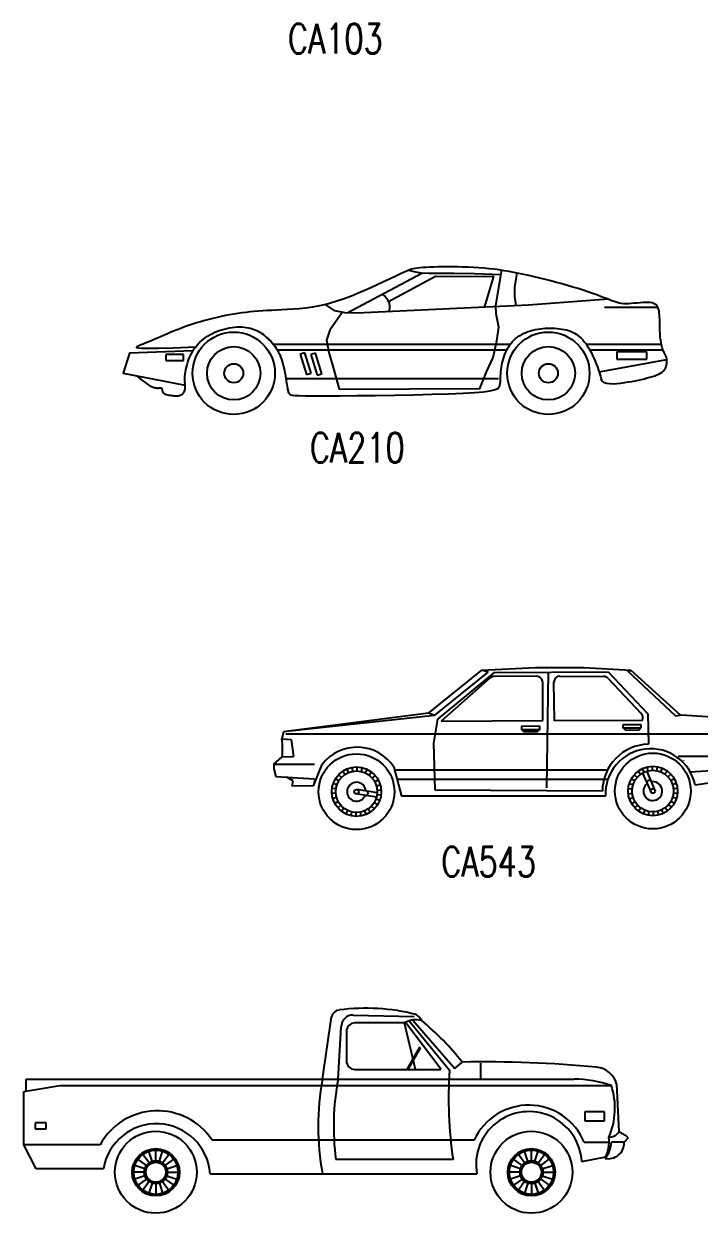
# Model space of a CAD drawing. Extents: x 2 to 154, y 3 to 64.
# Drawn here: x 21.14 to 29.66, y 33.62 to 48.61 of the extents above; entities that cross this region are included whole.
import ezdxf
from ezdxf.enums import TextEntityAlignment as Align

# ---------------------------------------------------------------- set-up
doc = ezdxf.new("R2010")
doc.units = 0
doc.header["$LTSCALE"] = 1000
doc.header["$MEASUREMENT"] = 0
doc.layers.get('0').update_dxf_attribs({"linetype": 'CONTINUOUS'})
doc.styles.add('L', font='ROMANS.SHX', dxfattribs={"height": 250})

# ---------------------------------------------------------------- blocks, each defined once
blk = doc.blocks.new('BORDER')
for p, q in [((1, 1), (0, 1)), ((0, 1), (0, 0)), ((1, 0), (1, 1)), ((0, 0), (1, 0))]:
    blk.add_line(p, q)
blk = doc.blocks.new('C40')
for p, q in [((3.365, 0.7724), (2.9755, 0.7724)), ((0.1591, 0.6035), (0.1776, 0.6098)), ((0.1776, 0.6098), (0.1963, 0.6153)), ((0.1963, 0.6153), (0.2153, 0.62)), ((0.2153, 0.62), (0.2342, 0.6239)), ((0.2342, 0.6239), (0.2531, 0.627)), ((0.2531, 0.627), (0.2717, 0.6293)), ((0.2717, 0.6293), (0.2899, 0.6306)), ((0.2899, 0.6306), (0.3076, 0.631)), ((0.3076, 0.631), (0.3247, 0.6305)), ((0.3247, 0.6305), (0.3413, 0.6292)), ((0.3413, 0.6292), (0.3573, 0.6271)), ((0.3573, 0.6271), (0.3726, 0.6243)), ((0.3726, 0.6243), (0.3873, 0.6209)), ((0.3873, 0.6209), (0.4013, 0.6169)), ((0.4013, 0.6169), (0.4145, 0.6123)), ((0.4145, 0.6123), (0.4271, 0.6073)), ((2.4519, 0.6075), (2.4696, 0.6116)), ((2.4696, 0.6116), (2.4874, 0.615)), ((2.4874, 0.615), (2.5052, 0.6175)), ((2.5052, 0.6175), (2.5231, 0.6194)), ((2.5231, 0.6194), (2.541, 0.6206)), ((2.541, 0.6206), (2.5589, 0.6213)), ((2.5589, 0.6213), (2.5767, 0.6214)), ((2.5767, 0.6214), (2.5945, 0.6211)), ((2.5945, 0.6211), (2.6123, 0.6205)), ((2.6123, 0.6205), (2.6298, 0.6193)), ((2.6298, 0.6193), (2.6472, 0.6177)), ((2.6472, 0.6177), (2.6642, 0.6154)), ((2.6642, 0.6154), (2.6809, 0.6125)), ((2.6809, 0.6125), (2.697, 0.6089)), ((2.697, 0.6089), (2.7126, 0.6046)), ((0.019, 0.5195), (0.0318, 0.5311)), ((0.0318, 0.5311), (0.0454, 0.5421)), ((0.0454, 0.5421), (0.0596, 0.5527)), ((0.0596, 0.5527), (0.0746, 0.5626)), ((0.0746, 0.5626), (0.0903, 0.572)), ((0.0903, 0.572), (0.1066, 0.5809)), ((0.1066, 0.5809), (0.1235, 0.5891)), ((0.1235, 0.5891), (0.141, 0.5966)), ((0.141, 0.5966), (0.1591, 0.6035)), ((0.4271, 0.6073), (0.439, 0.6019)), ((0.439, 0.6019), (0.4504, 0.5958)), ((0.4504, 0.5958), (0.4614, 0.5893)), ((0.4614, 0.5893), (0.4721, 0.5822)), ((0.4721, 0.5822), (0.4827, 0.5744)), ((0.4827, 0.5744), (0.4933, 0.5661)), ((0.4933, 0.5661), (0.5039, 0.5571)), ((0.5039, 0.5571), (0.5147, 0.5474)), ((0.5147, 0.5474), (0.5256, 0.537)), ((0.5256, 0.537), (0.5364, 0.5259)), ((0.5364, 0.5259), (0.5471, 0.5142)), ((2.2921, 0.5124), (2.3021, 0.5241)), ((2.3021, 0.5241), (2.3131, 0.5352)), ((2.3131, 0.5352), (2.3251, 0.5458)), ((2.3251, 0.5458), (2.3383, 0.5558)), ((2.3383, 0.5558), (2.3525, 0.5653)), ((2.3525, 0.5653), (2.3676, 0.5741)), ((2.3676, 0.5741), (2.3834, 0.5823)), ((2.3834, 0.5823), (2.3999, 0.5898)), ((2.3999, 0.5898), (2.4169, 0.5965)), ((2.4169, 0.5965), (2.4343, 0.6024)), ((2.4343, 0.6024), (2.4519, 0.6075)), ((2.7126, 0.6046), (2.7276, 0.5993)), ((2.7276, 0.5993), (2.7419, 0.5932)), ((2.7419, 0.5932), (2.7555, 0.5861)), ((2.7555, 0.5861), (2.7685, 0.578)), ((2.7685, 0.578), (2.781, 0.569)), ((2.781, 0.569), (2.7931, 0.559)), ((2.7931, 0.559), (2.8047, 0.5479)), ((2.8047, 0.5479), (2.816, 0.5359)), ((2.816, 0.5359), (2.8271, 0.5227)), ((2.8271, 0.5227), (2.8379, 0.5085)), ((-0.0502, 0.4231), (-0.0423, 0.4386)), ((-0.0423, 0.4386), (-0.0338, 0.4536)), ((-0.0338, 0.4536), (-0.0246, 0.4679)), ((-0.0246, 0.4679), (-0.0148, 0.4816)), ((-0.0148, 0.4816), (-0.0043, 0.4948)), ((-0.0043, 0.4948), (0.007, 0.5074)), ((0.007, 0.5074), (0.019, 0.5195)), ((0.5471, 0.5142), (0.5575, 0.5017)), ((2.2815, 0.5025), (0.5568, 0.5025)), ((0.5575, 0.5017), (0.5675, 0.4885)), ((0.5675, 0.4885), (0.577, 0.4747)), ((0.577, 0.4747), (0.5859, 0.4601)), ((0.5845, 0.4624), (2.2557, 0.4624)), ((0.5859, 0.4601), (0.594, 0.4448)), ((0.594, 0.4448), (0.6014, 0.4288)), ((2.2476, 0.431), (2.2536, 0.4459)), ((2.2536, 0.4459), (2.2601, 0.4604)), ((2.2601, 0.4604), (2.2671, 0.4742)), ((2.2671, 0.4742), (2.2747, 0.4875)), ((2.2747, 0.4875), (2.283, 0.5002)), ((2.283, 0.5002), (2.2921, 0.5124)), ((2.8379, 0.5085), (2.8485, 0.4933)), ((3.39, 0.5025), (2.8471, 0.5025)), ((2.8485, 0.4933), (2.8589, 0.4771)), ((2.8589, 0.4771), (2.8689, 0.4599)), ((2.8689, 0.4599), (2.8787, 0.4417)), ((2.8697, 0.4624), (3.4004, 0.4624)), ((2.8787, 0.4417), (2.8882, 0.4226)), ((-0.0805, 0.3371), (-0.0757, 0.3549)), ((-0.0757, 0.3549), (-0.0703, 0.3725)), ((-0.0703, 0.3725), (-0.0642, 0.3899)), ((-0.0642, 0.3899), (-0.0574, 0.4068)), ((-0.0574, 0.4068), (-0.0502, 0.4231)), ((0.6014, 0.4288), (0.6082, 0.4123)), ((0.6082, 0.4123), (0.6143, 0.3954)), ((0.6143, 0.3954), (0.6199, 0.378)), ((0.6199, 0.378), (0.625, 0.3604)), ((0.625, 0.3604), (0.6296, 0.3425)), ((2.2219, 0.3348), (2.2248, 0.3511)), ((2.2248, 0.3511), (2.2283, 0.3674)), ((2.2283, 0.3674), (2.2324, 0.3837)), ((2.2324, 0.3837), (2.2369, 0.3998)), ((2.2369, 0.3998), (2.242, 0.4156)), ((2.242, 0.4156), (2.2476, 0.431)), ((2.8882, 0.4226), (2.8973, 0.4026)), ((2.8973, 0.4026), (2.9061, 0.3818)), ((2.9061, 0.3818), (2.9145, 0.3601)), ((2.9145, 0.3601), (2.9226, 0.338)), ((-0.4466, 0.2751), (-0.4048, 0.2412)), ((-0.0918, 0.2548), (-0.0913, 0.2697)), ((-0.0913, 0.2697), (-0.0899, 0.2857)), ((-0.0899, 0.2857), (-0.0876, 0.3023)), ((-0.0876, 0.3023), (-0.0844, 0.3196)), ((-0.0844, 0.3196), (-0.0805, 0.3371)), ((0.6296, 0.3425), (0.6337, 0.3245)), ((0.6337, 0.3245), (0.6375, 0.3065)), ((0.6375, 0.3065), (0.641, 0.2886)), ((0.641, 0.2886), (0.6441, 0.2711)), ((0.6441, 0.2711), (0.6469, 0.2542)), ((2.2152, 0.2573), (2.2159, 0.2719)), ((2.2159, 0.2719), (2.2167, 0.2871)), ((2.2167, 0.2871), (2.2179, 0.3027)), ((2.2179, 0.3027), (2.2196, 0.3187)), ((2.2196, 0.3187), (2.2219, 0.3348)), ((2.9226, 0.338), (2.9302, 0.3157)), ((2.9302, 0.3157), (2.9376, 0.2934)), ((2.9376, 0.2934), (2.9445, 0.2716)), ((2.9445, 0.2716), (2.9512, 0.2506)), ((-0.4048, 0.2412), (-0.3819, 0.2239)), ((-0.3819, 0.2239), (-0.3628, 0.2108)), ((-0.3628, 0.2108), (-0.3471, 0.2012)), ((-0.3471, 0.2012), (-0.3342, 0.1946)), ((-0.3342, 0.1946), (-0.3237, 0.1903)), ((-0.3237, 0.1903), (-0.315, 0.1876)), ((-0.315, 0.1876), (-0.3076, 0.1861)), ((-0.3076, 0.1861), (-0.3011, 0.1851)), ((-0.3011, 0.1851), (-0.2954, 0.1846)), ((-0.2954, 0.1846), (-0.2904, 0.1843)), ((-0.2904, 0.1843), (-0.286, 0.1844)), ((-0.286, 0.1844), (-0.2821, 0.1846)), ((-0.2821, 0.1846), (-0.2786, 0.185)), ((-0.2786, 0.185), (-0.2756, 0.1855)), ((-0.2756, 0.1855), (-0.2728, 0.1859)), ((-0.2728, 0.1859), (-0.2703, 0.1863)), ((-0.2703, 0.1863), (-0.268, 0.1865)), ((-0.268, 0.1865), (-0.2659, 0.1865)), ((-0.2659, 0.1865), (-0.2641, 0.1861)), ((-0.2641, 0.1861), (-0.2626, 0.1854)), ((-0.2626, 0.1854), (-0.2613, 0.1841)), ((-0.2613, 0.1841), (-0.2603, 0.1823)), ((-0.2603, 0.1823), (-0.2595, 0.1799)), ((-0.2595, 0.1799), (-0.2591, 0.1767)), ((-0.2591, 0.1767), (-0.2587, 0.173)), ((-0.0915, 0.2408), (-0.0918, 0.2548)), ((-0.0908, 0.2277), (-0.0915, 0.2408)), ((-0.0899, 0.2155), (-0.0908, 0.2277)), ((-0.0904, 0.1678), (-0.0888, 0.1757)), ((-0.089, 0.2043), (-0.0899, 0.2155)), ((-0.0883, 0.1939), (-0.089, 0.2043)), ((-0.0888, 0.1757), (-0.0882, 0.1843)), ((-0.0882, 0.1843), (-0.0883, 0.1939)), ((0.6469, 0.2542), (0.6494, 0.238)), ((0.6494, 0.238), (0.6518, 0.2229)), ((0.6518, 0.2229), (0.6539, 0.209)), ((0.6539, 0.209), (0.6559, 0.1965)), ((0.6559, 0.1965), (0.6577, 0.1856)), ((0.6577, 0.1856), (0.6594, 0.1762)), ((0.6594, 0.1762), (0.6611, 0.1681)), ((2.1698, 0.1706), (2.1908, 0.1782)), ((2.1908, 0.1782), (2.2028, 0.1866)), ((2.2028, 0.1866), (2.2087, 0.196)), ((2.2087, 0.196), (2.2112, 0.2063)), ((2.2112, 0.2063), (2.2127, 0.2177)), ((2.2127, 0.2177), (2.2138, 0.2301)), ((2.2138, 0.2301), (2.2146, 0.2433)), ((2.2146, 0.2433), (2.2152, 0.2573)), ((2.9512, 0.2506), (2.9563, 0.2344)), ((-0.2587, 0.173), (-0.2582, 0.1688)), ((-0.2582, 0.1688), (-0.2573, 0.1644)), ((-0.2573, 0.1644), (-0.2559, 0.1598)), ((-0.2559, 0.1598), (-0.2537, 0.1553)), ((-0.2537, 0.1553), (-0.2505, 0.1509)), ((-0.2505, 0.1509), (-0.2461, 0.1468)), ((-0.2461, 0.1468), (-0.2403, 0.1431)), ((-0.2403, 0.1431), (-0.2333, 0.1399)), ((-0.2333, 0.1399), (-0.2254, 0.1372)), ((-0.2254, 0.1372), (-0.2168, 0.1348)), ((-0.2168, 0.1348), (-0.2077, 0.1328)), ((-0.2077, 0.1328), (-0.1984, 0.1311)), ((-0.1984, 0.1311), (-0.189, 0.1297)), ((-0.189, 0.1297), (-0.1799, 0.1286)), ((-0.1799, 0.1286), (-0.1712, 0.1279)), ((-0.1712, 0.1279), (-0.163, 0.1274)), ((-0.163, 0.1274), (-0.1552, 0.1273)), ((-0.1552, 0.1273), (-0.1477, 0.1275)), ((-0.1477, 0.1275), (-0.1406, 0.1283)), ((-0.1406, 0.1283), (-0.1339, 0.1295)), ((-0.1339, 0.1295), (-0.1275, 0.1312)), ((-0.1275, 0.1312), (-0.1213, 0.1334)), ((-0.1213, 0.1334), (-0.1154, 0.1363)), ((-0.1154, 0.1363), (-0.1098, 0.1398)), ((-0.1098, 0.1398), (-0.1047, 0.144)), ((-0.1047, 0.144), (-0.1001, 0.1488)), ((-0.1001, 0.1488), (-0.0961, 0.1544)), ((-0.0961, 0.1544), (-0.0928, 0.1607)), ((-0.0928, 0.1607), (-0.0904, 0.1678)), ((0.6611, 0.1681), (0.6628, 0.1612)), ((0.6628, 0.1612), (0.6645, 0.1553)), ((0.6645, 0.1553), (0.6664, 0.1502)), ((0.6664, 0.1502), (0.6683, 0.1458)), ((0.6683, 0.1458), (0.6705, 0.1419)), ((0.6705, 0.1419), (0.6734, 0.1385)), ((0.6734, 0.1385), (0.6794, 0.1354)), ((0.6794, 0.1354), (0.6913, 0.1328)), ((0.6913, 0.1328), (0.7119, 0.1307)), ((0.7119, 0.1307), (0.7441, 0.129)), ((0.7441, 0.129), (0.7907, 0.1278)), ((0.7907, 0.1278), (0.8544, 0.1272)), ((0.8544, 0.1272), (0.9382, 0.1272)), ((0.9382, 0.1272), (1.0435, 0.1277)), ((1.0435, 0.1277), (1.1659, 0.1289)), ((1.1659, 0.1289), (1.2998, 0.1306)), ((1.2998, 0.1306), (1.4395, 0.1329)), ((1.4395, 0.1329), (1.5792, 0.1357)), ((1.5792, 0.1357), (1.7133, 0.1391)), ((1.7133, 0.1391), (1.836, 0.1429)), ((1.836, 0.1429), (1.9416, 0.1473)), ((1.9416, 0.1473), (2.0259, 0.1522)), ((2.0259, 0.1522), (2.0902, 0.1577)), ((2.0902, 0.1577), (2.1372, 0.1638)), ((2.1372, 0.1638), (2.1698, 0.1706))]:
    blk.add_line(p, q)
for points in [[(2.9477, 0.248), (2.9562, 0.2344), (2.9704, 0.2249), (2.9893, 0.2191), (3.0119, 0.2163), (3.0374, 0.2161), (3.0646, 0.2177), (3.0927, 0.2208), (3.1206, 0.2246), (3.1477, 0.2288), (3.1736, 0.2332), (3.1985, 0.2378), (3.2223, 0.2426), (3.245, 0.2475), (3.2666, 0.2526), (3.2871, 0.2578), (3.3065, 0.263), (3.3248, 0.2684), (3.3419, 0.274), (3.3578, 0.2799), (3.3722, 0.2862), (3.3852, 0.2932), (3.3966, 0.301), (3.4064, 0.3096), (3.4144, 0.3192), (3.4206, 0.33), (3.4251, 0.3415), (3.4282, 0.3534), (3.43, 0.3655), (3.4307, 0.3772), (3.4305, 0.3884), (3.4296, 0.3985), (3.4281, 0.4072), (3.4263, 0.4143), (3.4242, 0.4202), (3.4218, 0.4251), (3.4192, 0.4295), (3.4164, 0.4339), (3.4134, 0.4386), (3.4103, 0.4441), (3.407, 0.4507), (3.4038, 0.4588), (3.4005, 0.4683), (3.3973, 0.479), (3.3942, 0.4908), (3.3913, 0.5034), (3.3886, 0.5167), (3.3863, 0.5306), (3.3844, 0.5448), (3.3828, 0.5592), (3.3817, 0.5738), (3.3808, 0.5884), (3.3803, 0.6031), (3.3799, 0.6179), (3.3796, 0.6328), (3.3794, 0.6476), (3.3792, 0.6624), (3.379, 0.6771), (3.3786, 0.6916), (3.3779, 0.7058), (3.3769, 0.7195), (3.3754, 0.7326), (3.3734, 0.745), (3.3708, 0.7566), (3.3674, 0.7671), (3.3632, 0.7765), (3.358, 0.7848), (3.3516, 0.7919), (3.3437, 0.7978), (3.3342, 0.8026), (3.323, 0.8061), (3.3097, 0.8085), (3.2942, 0.8097), (3.2764, 0.8096), (3.2568, 0.8087), (3.2359, 0.8071), (3.2142, 0.8052), (3.1923, 0.8032), (3.1708, 0.8015), (3.1502, 0.8003), (3.131, 0.7999), (3.1136, 0.8005), (3.0976, 0.8023), (3.0824, 0.8051), (3.0673, 0.809), (3.0518, 0.8139), (3.0352, 0.8199), (3.0169, 0.8269), (2.9963, 0.8349), (2.9729, 0.8439), (2.9467, 0.8537), (2.9181, 0.8642), (2.8872, 0.8752), (2.8542, 0.8867), (2.8193, 0.8984), (2.7827, 0.9103), (2.7447, 0.9221), (2.7055, 0.9337), (2.6654, 0.9452), (2.6246, 0.9563), (2.5836, 0.9671), (2.5426, 0.9776), (2.502, 0.9876), (2.4621, 0.997), (2.4231, 1.006), (2.3854, 1.0143), (2.3487, 1.022), (2.3127, 1.0291), (2.2771, 1.0357), (2.2416, 1.0416), (2.206, 1.0469), (2.1698, 1.0516), (2.1328, 1.0557), (2.0948, 1.0593), (2.0561, 1.0622), (2.0169, 1.0647), (1.9776, 1.0666), (1.9386, 1.068), (1.9002, 1.069), (1.8628, 1.0696), (1.8266, 1.0697), (1.792, 1.0695), (1.7592, 1.0689), (1.7283, 1.068), (1.6995, 1.0668), (1.673, 1.0654), (1.6488, 1.0638), (1.6272, 1.062), (1.6083, 1.0601), (1.592, 1.058), (1.5772, 1.0553), (1.5625, 1.0515), (1.5468, 1.0462), (1.5285, 1.0389), (1.5063, 1.0291), (1.479, 1.0163), (1.4452, 1.0001), (1.404, 0.9802), (1.3562, 0.9574), (1.3032, 0.9326), (1.2463, 0.9068), (1.1867, 0.8811), (1.1258, 0.8563), (1.0649, 0.8336), (1.0054, 0.8138), (0.9482, 0.7978), (0.8935, 0.7852), (0.8414, 0.7757), (0.7918, 0.7686), (0.7447, 0.7635), (0.7, 0.76), (0.6576, 0.7574), (0.6177, 0.7555), (0.5799, 0.7536), (0.5443, 0.7517), (0.5103, 0.7497), (0.4777, 0.7476), (0.4462, 0.7453), (0.4156, 0.7427), (0.3855, 0.7398), (0.3555, 0.7365), (0.3256, 0.7327), (0.2955, 0.7285), (0.2654, 0.7238), (0.2352, 0.7186), (0.205, 0.713), (0.1747, 0.7068), (0.1444, 0.7002), (0.1141, 0.693), (0.0838, 0.6853), (0.0536, 0.6771), (0.0235, 0.6685), (-0.0063, 0.6596), (-0.0357, 0.6502), (-0.0646, 0.6405), (-0.093, 0.6306), (-0.1207, 0.6204), (-0.1477, 0.61), (-0.1739, 0.5996), (-0.1992, 0.5891), (-0.2237, 0.5788), (-0.2472, 0.5687), (-0.2698, 0.5589), (-0.2913, 0.5496), (-0.3117, 0.5408), (-0.3311, 0.5327), (-0.3493, 0.5251), (-0.3663, 0.5181), (-0.3822, 0.5117), (-0.3968, 0.5056), (-0.4102, 0.5), (-0.4223, 0.4948), (-0.4331, 0.4898), (-0.4418, 0.4852), (-0.4439, 0.4812), (-0.4345, 0.4779), (-0.4082, 0.4758), (-0.3601, 0.475), (-0.2848, 0.4759), (-0.1773, 0.4787), (-0.0126, 0.4844)], [(1.0572, 0.7365), (0.9686, 0.607), (0.944, 0.5349), (0.961, 0.4451), (0.9963, 0.3166), (1.0364, 0.1766), (2.0628, 0.1807), (2.1142, 0.3071), (2.1613, 0.4081), (2.1871, 0.53), (2.2035, 0.6292), (2.184, 0.7254), (2.1817, 0.788), (2.2249, 1.047)], [(2.2191, 1.0124), (2.0256, 1.0196), (1.8776, 1.0216), (1.7687, 1.0209), (1.691, 1.0218), (1.6366, 1.0246), (1.5973, 1.0296), (1.565, 1.037), (1.5374, 1.0453)], [(1.0948, 0.7338), (1.6394, 1.0245)], [(1.3954, 0.8165), (1.7399, 1.0026), (2.1649, 0.999), (2.0947, 0.7736)], [(2.3344, 1.0265), (2.327, 0.9828), (2.3216, 0.9486), (2.3181, 0.9211), (2.3165, 0.8974), (2.3166, 0.8748), (2.3184, 0.8503), (2.3218, 0.8211), (2.3267, 0.7844)], [(1.3503, 0.8702), (1.3688, 0.8545), (1.3834, 0.8375), (1.3941, 0.8199), (1.4011, 0.8021), (1.4047, 0.7848), (1.4049, 0.7684), (1.4021, 0.7536), (1.3964, 0.741)], [(3.0016, 0.8329), (2.4204, 0.7888), (1.1642, 0.7301), (1.0801, 0.7346), (1.0051, 0.7479), (0.9374, 0.7953)], [(-0.032, 0.4563), (-0.4969, 0.4384), (-0.5424, 0.2939), (-0.089, 0.2046)], [(2.9349, 0.3015), (3.4302, 0.3917)], [(0.6476, 0.2546), (2.2011, 0.254)]]:
    blk.add_lwpolyline(points)
for centre, radius in [((0.266, 0.2923), 0.3009), ((2.5646, 0.2923), 0.3009), ((0.266, 0.2923), 0.1948), ((2.5646, 0.2923), 0.1948), ((0.266, 0.2923), 0.0695), ((2.5646, 0.2923), 0.0695)]:
    blk.add_circle(centre, radius)
at = {"xscale": 0.03515806607465342, "yscale": 0.1564329737806024, "zscale": 0.03515806607465342, "rotation": 17.09086578642944}
for p in [(0.7975, 0.2825), (0.7975, 0.2825), (0.8756, 0.2788)]:
    blk.add_blockref('BORDER', p, dxfattribs=at)
for p, xscale, yscale, zscale in [((3.065, 0.3964), 0.2193711437451487, 0.05116949086426872, 0.2193711437451487), ((-0.2313, 0.385), 0.1294260545249262, 0.04517257342377751, 0.1294260545249262)]:
    blk.add_blockref('BORDER', p, dxfattribs=dict(xscale=xscale, yscale=yscale, zscale=zscale))
blk = doc.blocks.new('Ca210')
blk.add_blockref('C40', (-2.8055, -0.0148))
blk = doc.blocks.new('C33')
for p, q in [((0.9821, 0.896), (1.3906, 1.2249)), ((1.0293, 0.879), (1.437, 1.2099)), ((1.0537, 0.851), (1.4875, 1.2075)), ((1.3906, 1.2249), (1.8005, 1.2455)), ((1.4875, 1.2075), (2.3539, 1.2128)), ((1.8005, 1.2455), (2.1699, 1.2458)), ((2.1699, 1.2458), (2.5271, 1.2253)), ((2.3539, 1.2128), (2.6567, 0.8924)), ((2.5271, 1.2253), (2.9036, 0.8843)), ((1.452, 1.1645), (1.08, 0.8351)), ((1.8082, 1.1783), (1.4834, 1.1763)), ((1.855, 0.84), (1.8548, 1.1308)), ((1.9441, 0.8381), (1.94, 1.1332)), ((1.9863, 1.1801), (2.3196, 1.1763)), ((2.3542, 1.1617), (2.6062, 0.895)), ((0.9821, 0.896), (-0.1248, 0.7535)), ((1.0293, 0.879), (-0.1248, 0.7535)), ((1.0226, 0.6678), (1.0537, 0.851)), ((1.08, 0.8351), (1.855, 0.84)), ((2.6176, 0.8396), (1.9441, 0.8381)), ((2.6176, 0.8396), (2.6189, 0.8597)), ((2.6567, 0.8924), (2.6617, 0.6589)), ((2.9169, 0.8831), (3.5177, 0.8454)), ((3.5177, 0.8454), (3.5335, 0.6071)), ((-0.1248, 0.7535), (-0.1373, 0.7007)), ((-0.1087, 0.7393), (3.4904, 0.7393)), ((2.4689, 0.8094), (2.6049, 0.8103)), ((2.4689, 0.781), (2.4689, 0.8094)), ((2.6049, 0.781), (2.4689, 0.781)), ((2.6049, 0.8103), (2.6049, 0.781)), ((-0.1373, 0.7007), (-0.0667, 0.6959)), ((-0.0667, 0.6959), (-0.0479, 0.5651)), ((1.0335, 0.3074), (1.0226, 0.6678)), ((-0.1993, 0.5077), (-0.1349, 0.5627)), ((-0.1349, 0.5627), (-0.0479, 0.5651)), ((3.6246, 0.5655), (2.8884, 0.5655)), ((3.5335, 0.6071), (3.6246, 0.5655)), ((3.6246, 0.5655), (3.6088, 0.4313)), ((-0.1993, 0.5077), (0.1121, 0.5076)), ((-0.1993, 0.5077), (-0.1992, 0.4717)), ((-0.1992, 0.4717), (-0.1834, 0.4121)), ((0.1044, 0.3408), (0.169, 0.5043)), ((0.3718, 0.443), (0.3602, 0.4711)), ((0.4036, 0.4523), (0.3981, 0.4823)), ((0.4366, 0.4549), (0.4374, 0.4853)), ((0.4694, 0.4505), (0.4766, 0.4801)), ((0.5006, 0.4395), (0.5138, 0.4669)), ((0.7184, 0.4843), (0.7758, 0.2631)), ((0.7279, 0.4629), (2.346, 0.4629)), ((2.6293, 0.4454), (2.6165, 0.473)), ((2.6606, 0.4561), (2.6538, 0.4858)), ((2.6935, 0.4601), (2.693, 0.4905)), ((2.7265, 0.4572), (2.7323, 0.487)), ((2.7581, 0.4474), (2.7701, 0.4754)), ((2.7871, 0.4313), (2.8046, 0.4562)), ((2.9335, 0.5337), (2.9326, 0.5346)), ((3.6133, 0.4844), (2.9821, 0.4462)), ((3.3062, 0.5448), (3.3062, 0.4981)), ((3.4505, 0.5448), (3.3062, 0.5448)), ((3.3062, 0.4981), (3.4505, 0.5019)), ((3.4505, 0.5019), (3.4505, 0.5448)), ((-0.1834, 0.4121), (0.111, 0.3945)), ((-0.0528, 0.3787), (-0.1003, 0.4071)), ((-0.0585, 0.3383), (-0.0528, 0.3787)), ((0.1133, 0.387), (0.1044, 0.3408)), ((0.2973, 0.3795), (0.2714, 0.3954)), ((0.3175, 0.4057), (0.2954, 0.4267)), ((0.3427, 0.4272), (0.3255, 0.4523)), ((0.5289, 0.4221), (0.5474, 0.4462)), ((0.5529, 0.3993), (0.576, 0.419)), ((0.5716, 0.372), (0.5983, 0.3865)), ((0.7516, 0.3918), (2.346, 0.3918)), ((2.5575, 0.3787), (2.531, 0.3935)), ((2.5766, 0.4058), (2.5537, 0.4258)), ((2.6008, 0.4284), (2.5826, 0.4527)), ((2.6179, 0.4383), (2.6804, 0.2952)), ((2.6489, 0.4518), (2.7123, 0.3065)), ((2.812, 0.4095), (2.8343, 0.4303)), ((2.8319, 0.3831), (2.858, 0.3987)), ((3.6088, 0.4313), (3.0192, 0.3462)), ((0.1044, 0.3408), (-0.0585, 0.3383)), ((0.2743, 0.2843), (0.244, 0.2819)), ((0.2752, 0.3174), (0.2451, 0.3214)), ((0.283, 0.3496), (0.2543, 0.3598)), ((0.5842, 0.2557), (0.4276, 0.2801)), ((0.5895, 0.2891), (0.4352, 0.3132)), ((0.5842, 0.3414), (0.6134, 0.35)), ((0.5893, 0.2757), (0.6195, 0.2717)), ((0.5902, 0.3088), (0.6206, 0.3111)), ((2.3108, 0.3009), (1.0335, 0.3074)), ((2.5382, 0.3157), (2.5079, 0.3184)), ((2.5387, 0.2826), (2.5085, 0.279)), ((2.5446, 0.3482), (2.5155, 0.3572)), ((2.8459, 0.353), (2.8747, 0.3629)), ((2.8533, 0.3207), (2.8835, 0.3244)), ((2.8538, 0.2876), (2.8841, 0.2849)), ((0.2803, 0.2517), (0.2511, 0.2431)), ((0.293, 0.2211), (0.2662, 0.2066)), ((0.3117, 0.1938), (0.2885, 0.174)), ((0.5471, 0.1873), (0.5691, 0.1664)), ((0.5673, 0.2136), (0.5932, 0.1977)), ((0.5816, 0.2435), (0.6102, 0.2333)), ((2.3346, 0.2628), (0.7758, 0.2631)), ((2.5461, 0.2503), (2.5173, 0.2405)), ((2.5601, 0.2203), (2.534, 0.2047)), ((2.58, 0.1938), (2.5577, 0.1731)), ((2.8154, 0.1975), (2.8383, 0.1775)), ((2.8345, 0.2246), (2.861, 0.2099)), ((2.8474, 0.2551), (2.8765, 0.2462)), ((0.3357, 0.1709), (0.3171, 0.1468)), ((0.3639, 0.1536), (0.3508, 0.1262)), ((0.3951, 0.1425), (0.388, 0.1129)), ((0.428, 0.1381), (0.4271, 0.1077)), ((0.461, 0.1407), (0.4665, 0.1108)), ((0.4927, 0.1501), (0.5044, 0.122)), ((0.5219, 0.1659), (0.5391, 0.1408)), ((2.6049, 0.172), (2.5874, 0.1471)), ((2.6339, 0.1559), (2.6219, 0.128)), ((2.6655, 0.1462), (2.6597, 0.1163)), ((2.6985, 0.1433), (2.699, 0.1128)), ((2.7314, 0.1472), (2.7382, 0.1176)), ((2.7627, 0.158), (2.7755, 0.1304)), ((2.7911, 0.175), (2.8094, 0.1507))]:
    blk.add_line(p, q)
for points in [[(1.437, 1.2099), (1.3906, 1.2249)], [(1.8974, 1.2098), (1.8882, 0.6775), (1.8834, 0.326)], [(2.5272, 1.219), (2.5033, 1.219), (2.8685, 0.8772), (2.9169, 0.8831)], [(1.0293, 0.879), (0.9821, 0.896)], [(1.6995, 0.7694), (1.7114, 0.7571), (1.8149, 0.756), (1.8149, 0.756), (1.8277, 0.7694)], [(2.4733, 0.7803), (2.4852, 0.768), (2.5886, 0.7669), (2.5886, 0.7669), (2.6015, 0.7803)]]:
    blk.add_lwpolyline(points)
blk.add_lwpolyline([(1.8311, 0.7993), (1.8311, 0.77), (1.6951, 0.77), (1.6951, 0.7985)], close=True)
for centre, radius in [((0.4323, 0.2965), 0.2896), ((2.696, 0.3017), 0.2896), ((0.4323, 0.2965), 0.1889), ((0.4323, 0.2965), 0.1584), ((2.696, 0.3017), 0.1889), ((2.696, 0.3017), 0.1584), ((0.4323, 0.2965), 0.0171), ((2.696, 0.3017), 0.0171)]:
    blk.add_circle(centre, radius)
for centre, radius, start, end in [((1.4831, 1.1294), 0.0468, 89.62897, 131.52211), ((1.8079, 1.1314), 0.0468, 359.24784, 89.62897), ((1.9869, 1.1332), 0.0468, 90.70918, 180.03132), ((2.3201, 1.1295), 0.0468, 43.37887, 90.70918), ((2.5722, 0.8628), 0.0468, 356.16781, 43.37887), ((-0.8195, 0.62), 0.687, 355.21563, 6.73919), ((0.4366, 0.3002), 0.3365, 33.15362, 142.67698), ((2.6697, 0.3001), 0.3589, 91.28851, 179.86035), ((2.68, 0.2791), 0.3458, 11.1856, 182.70492), ((0.4323, 0.2965), 0.0719, 4.74976, 337.50386), ((2.696, 0.3017), 0.0719, 127.22212, 99.97622), ((2.6671, 0.3678), 0.0171, 15.98242, 211.21592), ((0.5035, 0.2854), 0.0171, 253.51006, 88.74356)]:
    blk.add_arc(centre, radius, start, end)
blk = doc.blocks.new('Ca543')
blk.add_blockref('C33', (-3.5054, 0.0038))
blk = doc.blocks.new('C43')
for p, q in [((-1.3728, 1.2748), (-1.0731, 0.9291)), ((-1.8455, 1.1938), (-1.8455, 0.9834)), ((-1.4317, 1.254), (-1.7853, 1.254)), ((-1.3523, 0.9223), (-1.4317, 1.254)), ((-1.4209, 1.2576), (-1.1706, 0.9248)), ((-1.3993, 1.2688), (-1.1111, 0.9182)), ((-1.0731, 0.9291), (-1.0205, 0.9752)), ((-0.8905, 0.9676), (-0.8905, 0.8509)), ((-4.1292, 0.7695), (-4.1292, 0.8538)), ((-1.7853, 0.9232), (-1.1718, 0.9232)), ((-4.1456, 0.7656), (-3.8888, 0.8085)), ((-3.8888, 0.8085), (0.0433, 0.8085)), ((-3.601, 0.3856), (-4.1456, 0.3856)), ((-4.0561, 0.2148), (-4.1456, 0.3856)), ((-3.2295, 0.2681), (-3.2529, 0.3399)), ((-3.2042, 0.2721), (-3.2042, 0.3476)), ((-3.1789, 0.2681), (-3.1555, 0.3399)), ((-0.5522, 0.2681), (-0.5755, 0.3399)), ((-0.5268, 0.2721), (-0.5268, 0.3476)), ((-0.5015, 0.2681), (-0.4782, 0.3399)), ((-3.2705, 0.2383), (-3.3316, 0.2827)), ((-3.2524, 0.2564), (-3.2968, 0.3175)), ((-3.156, 0.2564), (-3.1116, 0.3175)), ((-3.1379, 0.2383), (-3.0768, 0.2827)), ((-0.5932, 0.2383), (-0.6542, 0.2827)), ((-0.575, 0.2564), (-0.6194, 0.3175)), ((-0.4786, 0.2564), (-0.4343, 0.3175)), ((-0.4605, 0.2383), (-0.3994, 0.2827)), ((-0.1683, 0.2673), (0.0035, 0.3004)), ((-3.5778, 0.2148), (-4.0561, 0.2148)), ((-3.2862, 0.1901), (-3.3617, 0.1901)), ((-3.2822, 0.2154), (-3.354, 0.2388)), ((-3.1262, 0.2154), (-3.0544, 0.2388)), ((-3.1222, 0.1901), (-3.0467, 0.1901)), ((-0.6088, 0.1901), (-0.6843, 0.1901)), ((-0.6048, 0.2154), (-0.6766, 0.2388)), ((-0.4489, 0.2154), (-0.3771, 0.2388)), ((-0.4448, 0.1901), (-0.3694, 0.1901)), ((-3.2822, 0.1648), (-3.354, 0.1414)), ((-3.2705, 0.1419), (-3.3316, 0.0975)), ((-3.2524, 0.1238), (-3.2968, 0.0627)), ((-3.2295, 0.1121), (-3.2529, 0.0403)), ((-3.2042, 0.1081), (-3.2042, 0.0326)), ((-3.1789, 0.1121), (-3.1555, 0.0403)), ((-3.156, 0.1238), (-3.1116, 0.0627)), ((-3.1379, 0.1419), (-3.0768, 0.0975)), ((-3.1262, 0.1648), (-3.0544, 0.1414)), ((-0.6048, 0.1648), (-0.6766, 0.1414)), ((-0.5932, 0.1419), (-0.6542, 0.0975)), ((-0.575, 0.1238), (-0.6194, 0.0627)), ((-0.5522, 0.1121), (-0.5755, 0.0403)), ((-0.5268, 0.1081), (-0.5268, 0.0326)), ((-0.5015, 0.1121), (-0.4782, 0.0403)), ((-0.4786, 0.1238), (-0.4343, 0.0627)), ((-0.4605, 0.1419), (-0.3994, 0.0975)), ((-0.4489, 0.1648), (-0.3771, 0.1414))]:
    blk.add_line(p, q)
for points in [[(-2.0165, 0.8538), (-1.9507, 1.2985)], [(-1.7979, 1.3107), (-1.3628, 1.3004)], [(-1.9054, 0.8538), (-1.8825, 1.2261)], [(-4.1292, 0.8538), (-2.0165, 0.8538)], [(-2.0165, 0.8538), (-0.223, 0.8538)], [(-4.1456, 0.3856), (-4.1456, 0.7656)], [(0.0808, 0.8202), (0.0963, 0.4774)], [(0.1628, 0.4357), (0.1353, 0.4042)], [(-0.935, 0.4198), (-2.8031, 0.4198)], [(-0.1512, 0.4046), (0.0269, 0.4046)], [(0.1348, 0.4047), (0.0446, 0.4047)], [(-1.0856, 0.28), (-1.9212, 0.28)], [(-2.8168, 0.1792), (-0.9155, 0.1792)]]:
    blk.add_lwpolyline(points)
for centre, radius in [((-3.2042, 0.1901), 0.2919), ((-0.5268, 0.1901), 0.2919), ((-3.2042, 0.1901), 0.1687), ((-3.2042, 0.1901), 0.1575), ((-0.5268, 0.1901), 0.1687), ((-0.5268, 0.1901), 0.1575), ((-3.2042, 0.1901), 0.082), ((-3.2042, 0.1901), 0.0714), ((-0.5268, 0.1901), 0.082), ((-0.5268, 0.1901), 0.0714)]:
    blk.add_circle(centre, radius)
for centre, radius, start, end in [((-1.7054, -0.0837), 1.4427, 75.71149, 97.58289), ((-1.8927, 1.2872), 0.0591, 93.00208, 169.01207), ((-1.7985, 1.2266), 0.084, 89.64553, 180.38694), ((-1.3505, 1.1196), 0.157, 74.60325, 121.14039), ((-1.4259, 1.2021), 0.1358, 30.46035, 55.70347), ((-1.7853, 1.1938), 0.0602, 90, 180), ((-2.5397, -0.2172), 1.9312, 38.12682, 50.4048), ((-1.7853, 0.9834), 0.0602, 180, 270), ((-0.8564, -7.2581), 8.2349, 84.46261, 91.14165), ((-0.0777, 0.774), 0.1651, 16.23791, 84.46261), ((-0.1905, 0.5165), 1.8568, 169.53398, 190.46602), ((-0.0795, 0.5165), 1.8568, 169.53398, 187.31554), ((1.9558, 0.7209), 3.0733, 176.31972, 188.24829), ((-0.2332, -0.017), 0.8708, 71.4272, 89.33017), ((-0.4527, 0.6475), 0.5214, 336.39262, 17.98103), ((-3.1918, 0.1613), 0.4667, 33.62622, 151.27462), ((-0.5464, 0.24), 0.4282, 22.61833, 155.1722), ((-0.5445, 0.2453), 0.3769, 3.35369, 190.09985), ((-3.1994, 0.152), 0.3835, 4.05532, 170.57881), ((-0.2338, 0.4084), 0.2607, 332.74591, 6.66256), ((0.0231, 0.5271), 0.0884, 271.28797, 325.78745), ((0.0272, 0.2932), 0.1967, 46.41786, 69.43268), ((-0.1542, 0.4175), 0.1991, 319.80993, 356.29138), ((0.0218, 0.4), 0.1135, 257.85121, 2.1142)]:
    blk.add_arc(centre, radius, start, end)
at = {"xscale": 0.008466175322055836, "yscale": 0.1779162826244274, "zscale": 0.008466175322055836, "rotation": 330.0000000000001}
blk.add_blockref('BORDER', (-1.4128, 0.9278), dxfattribs=at)
for p, xscale, yscale, zscale in [((-0.1467, 0.5559), 0.1421447496239702, 0.06423385642303854, 0.1421447496239702), ((-4.0638, 0.5006), 0.0776066071188163, 0.04086488947629382, 0.0776066071188163)]:
    blk.add_blockref('BORDER', p, dxfattribs=dict(xscale=xscale, yscale=yscale, zscale=zscale))
blk = doc.blocks.new('Ca590')
blk.add_blockref('C43', (4.9246, 0.092))

msp = doc.modelspace()

# ---------------------------------------------------------------- block references
at = {"color": 0, "linetype": 'ByBlock', "lineweight": -2}
for name, p, xscale, yscale, zscale in [('Ca210', (28.171, 43.729), 1.725, 1.725, 1.725), ('Ca543', (30.408, 38.439), 1.65, 1.65, 1.65), ('Ca590', (19.766, 33.641), 1.768125, 1.768125, 1.768125)]:
    msp.add_blockref(name, p, dxfattribs=dict(at, xscale=xscale, yscale=yscale, zscale=zscale))

# ---------------------------------------------------------------- texts
at = {"color": 0, "linetype": 'ByBlock', "lineweight": -2, "style": 'L', "width": 0.75}
for s, p in [('CA103', (25.071, 48.424)), ('CA210', (25.347, 43.269)), ('CA543', (27.003, 38.052))]:
    msp.add_text(s, height=0.375, dxfattribs=at).set_placement(p, align=Align.MIDDLE)

doc.saveas('drawing.dxf')
